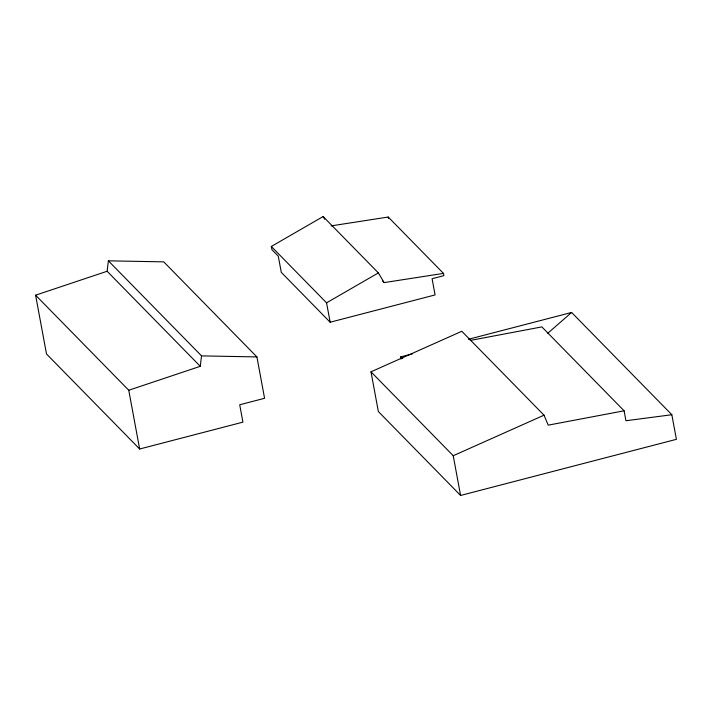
<?xml version="1.0" encoding="UTF-8"?>
<svg xmlns="http://www.w3.org/2000/svg" width="712" height="712" viewBox="0 0 712 712"><rect width="100%" height="100%" fill="white"/><g stroke="black" fill="none" stroke-linecap="round" stroke-linejoin="round"><path stroke-width="1.07" d="M107.12 271.254L108.384 260.832L163.751 261.865L256.907 356.917L264.579 398.302L239.713 404.763L242.934 422.145L139.65 449.005L46.494 353.953L35.6 295.186L107.12 271.254L200.277 366.315L128.756 390.247L35.6 295.186M200.277 366.315L201.54 355.884L108.384 260.832M547.804 333.252L571.611 312.461L671.843 414.731L676.4 439.331L460.584 495.454L378.357 411.545L370.988 371.815L461.794 331.276L544.021 415.185L548.222 425.153L624.095 410.806L625.937 420.748L671.843 414.731M271.317 246.459L323.132 216.546L378.366 272.91L384.151 282.602L443.478 273.399L443.896 275.651L432.086 278.721L435.094 294.928L330.154 322.225L281.276 272.358L278.276 256.142L271.904 249.645L271.317 246.459L326.559 302.831L330.154 322.225M326.559 302.831L378.366 272.91M370.988 371.815L453.224 455.724L544.021 415.185M401.061 359.053L400.66 356.917L412.488 353.837M468.398 339.295L571.611 312.461M470.321 340.425L541.859 326.897L624.095 410.806M331.107 225.891L388.236 217.035L443.478 273.399M201.54 355.884L256.907 356.917M400.66 356.917L402.778 358.501M382.593 281.009L384.151 282.602M323.132 216.546L324.708 219.189M453.224 455.724L460.584 495.454M388.236 217.035L388.512 218.531M128.756 390.247L139.65 449.005"/></g></svg>
